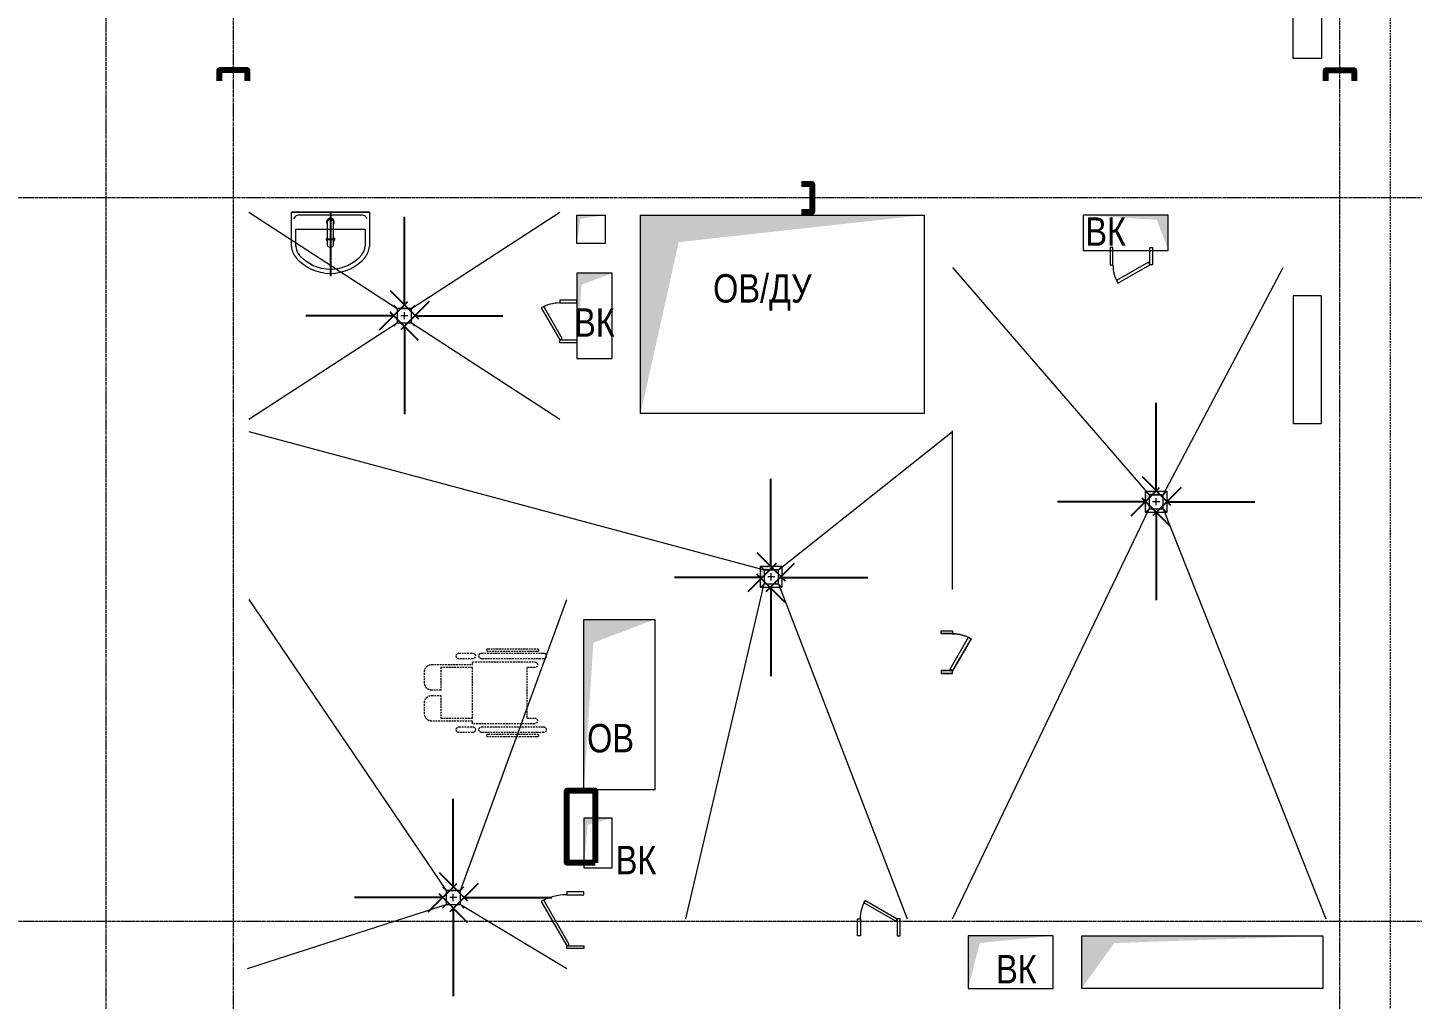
# Model space of a CAD drawing. Header units: millimetres. Extents: x -231292 to 573618, y -153144 to 564035.
# Drawn here: x -116425 to -106665, y 199948 to 206795 of the extents above; entities that cross this region are included whole.
import ezdxf

# ---------------------------------------------------------------- set-up
doc = ezdxf.new("R2010")
doc.units = ezdxf.units.MM
for name, pattern in [('CENTER2', [28.575, 19.05, -3.175, 3.175, -3.175]), ('DASHED', [19.05, 12.7, -6.35]), ('HIDDEN2', [4.7625, 3.175, -1.5875])]:
    doc.linetypes.add(name, pattern=pattern)
doc.layers.get('0').update_dxf_attribs({"color": 250})
doc.layers.get('Defpoints').update_dxf_attribs({"color": 250})
for name, color, linetype, lineweight in [('АИ_Сантехника', 250, 'Continuous', 0), ('АР_Двери_лючки', 250, 'Continuous', 0), ('АР_Отверстия', 250, 'Continuous', 9), ('АР_Отопительные приборы', 250, 'HIDDEN2', 0), ('АР_Сантехника_МГН', 250, 'Continuous', 0), ('ВК_Шахты', 5, 'Continuous', 9), ('КМ_Фахверки', 250, 'Continuous', 80), ('ОВ_Шахты', 250, 'Continuous', 5), ('РД_Оси_100', 250, 'Continuous', 0), ('РД_Разуклонка к трапам', 124, 'Continuous', 0)]:
    doc.layers.add(name, color=color, linetype=linetype, lineweight=lineweight)
doc.layers.add('АР_Делит', color=250, linetype='Continuous', lineweight=0, plot=False)
doc.styles.add('style1', font='ARIALN.TTF')
doc.dimstyles.new('scale_100', dxfattribs={"dimtxt": 200, "dimasz": 125, "dimexe": 60, "dimexo": 100, "dimgap": 30, "dimtad": 1, "dimdec": 0, "dimdsep": 46, "dimtxsty": 'style1', "dimblk": 'OBLIQUE', "dimcen": 150, "dimdle": 60, "dimclrd": 256, "dimclre": 256, "dimclrt": 256, "dimadec": 0, "dimazin": 0, "dimtfac": 1, "dimtdec": 0, "dimtmove": 1, "dimatfit": 3, "dimldrblk": 'OBLIQUE', "dimfxl": 1, "dimtolj": 1, "dimtzin": 0, "dimarcsym": 0})

# ---------------------------------------------------------------- blocks, each defined once
blk = doc.blocks.new('_Oblique')
at = {"color": 0, "linetype": 'ByBlock', "lineweight": -2}
blk.add_line((-0.5, -0.5), (0.5, 0.5), dxfattribs=at)
blk = doc.blocks.new('A$Cd7e03b91')
at = {"layer": 'РД_Разуклонка к трапам', "lineweight": 0}
for p, q in [((-100, 100), (-150, 150)), ((-50, 0), (50, 0)), ((0, -50), (0, 50)), ((100, 100), (150, 150)), ((-100, -100), (-150, -150)), ((100, -100), (150, -150))]:
    blk.add_line(p, q, dxfattribs=at)
blk.add_lwpolyline([(-100, 100), (100, 100), (100, -100), (-100, -100), (-100, 100)], dxfattribs=at)
blk.add_lwpolyline([(-100, 100), (100, 100), (100, -100), (-100, -100), (-100, 100)], dxfattribs=at)
blk = doc.blocks.new('СОШ_2200_АР_ОСИ_М100_28.05.24')
at = {"layer": 'АР_Делит', "color": 5, "linetype": 'DASHED'}
blk.add_lwpolyline([(114955, 135155), (114955, -355), (93595.036, -355), (93595.036, 13855), (94145, 13855), (94145, 68320)], dxfattribs=at)
at = {"layer": 'РД_Оси_100', "linetype": 'CENTER2'}
for p, q in [((114600, -6155), (114600, 139938.679)), ((119910, 50400), (94200, 50400)), ((119910, 45300), (94200, 45300))]:
    blk.add_line(p, q, dxfattribs=at)
for points in [[(105900, 139938.679), (105900, -6155)], [(106800, -6155), (106800, 139938.679)]]:
    blk.add_lwpolyline(points, dxfattribs=at)
blk = doc.blocks.new('otv')
at = {"linetype": 'Continuous'}
blk.add_lwpolyline([(0, -1), (0, 0), (1, 0), (1, -1)], close=True, dxfattribs=at)
blk.add_solid([(0, -1), (0, 0), (0.1346, -0.1366), (1, 0)], dxfattribs=at)
blk = doc.blocks.new('Ф_пеноблок 200')
at = {"layer": 'КМ_Фахверки'}
blk.add_lwpolyline([(0, -75), (0, 0), (200, 0), (200, -75)], dxfattribs=at)
blk = doc.blocks.new('Раковина 550х435')
for points in [[(-321.9, -242.7, -0.459952), (-321.9, 242.7)], [(-302.8, -219.5, -0.458637), (-302.8, 219.5)]]:
    blk.add_lwpolyline(points, format="xyb")
for points in [[(-241.8, 275), (0, 275), (0, -275), (-241.8, -275)], [(-240.2, 245), (-120, 245), (-120, -245), (-240.2, -245)], [(-20, -224.7), (-20, 224.7)], [(0, -275), (0, 275)]]:
    blk.add_lwpolyline(points)
for centre, radius, start, end in [((-226.7, 122.1), 153.6, 95.62187, 128.26685), ((-226.7, 122.1), 123.6, 95.62187, 128.26685), ((-59.6, 221.7), 39.7, 4.35212, 73.11896), ((-193, 0), 27, 47.79455, 132.20545), ((-70, 0), 27, 227.79455, 132.20545), ((-193, 0), 27, 227.79455, 312.20545), ((-226.7, -122.1), 153.6, 231.73315, 264.37813), ((-226.7, -122.1), 123.6, 231.73315, 264.37813), ((-59.6, -221.7), 39.7, 286.88104, 355.64788)]:
    blk.add_arc(centre, radius, start, end)
blk.add_open_spline([(-232.3, 20), (-233.1, 20), (-233.9, 19.9), (-235.6, 19.6), (-236.4, 19.3), (-238, 18.6), (-238.8, 18.1), (-240.7, 16.8), (-241.7, 15.7), (-243.6, 13.4), (-244.4, 12.2), (-245.6, 9.4), (-246.1, 8), (-246.9, 5.2), (-247.1, 3.7), (-247.3, 1.6), (-247.3, 0.8), (-247.3, -0.6), (-247.3, -1.3), (-247.2, -2.7), (-247.1, -3.5), (-246.7, -5.9), (-246.3, -7.7), (-244.9, -11.1), (-244.1, -12.7), (-242.2, -15.3), (-241.2, -16.3), (-238.9, -18.1), (-237.7, -18.8), (-235.4, -19.6), (-234.4, -19.9), (-233.2, -20), (-233, -20), (-232.8, -20), (-232.7, -20), (-232.6, -20), (-232.5, -20), (-232.3, -20), (-232.3, -20), (-232.3, -20), (-232.3, -20), (-232.2, -20), (-232.2, -20), (-232.1, -20), (-232.1, -20), (-232, -20), (-231.9, -20), (-231.6, -20), (-231.4, -20), (-230.9, -20), (-230.6, -20), (-229.5, -20), (-228.8, -20), (-226.7, -20), (-225.2, -20), (-220.8, -20), (-217.9, -20), (-208.7, -20), (-202.4, -20), (-182.7, -20), (-168.5, -20), (-150.2, -20), (-147, -20), (-137.3, -20), (-130.6, -20), (-110.2, -20), (-95.8, -20), (-77.8, -20), (-74.7, -20), (-71.5, -20), (-71.2, -20), (-70.9, -20), (-70.8, -20), (-70.5, -20), (-70.4, -20), (-70.3, -20), (-70.2, -20), (-70.1, -20), (-70.1, -20), (-70, -20), (-70, -20), (-70, -20), (-70, -20), (-70, -20), (-70, -20), (-69.9, -20), (-69.9, -20), (-69.9, -20), (-69.8, -20), (-69.7, -20), (-69.7, -20), (-69.5, -20), (-69.3, -20), (-68.9, -20), (-68.6, -20), (-67.8, -19.9), (-67.2, -19.8), (-65.5, -19.5), (-64.3, -19.2), (-62, -18.4), (-60.9, -17.9), (-58.7, -16.6), (-57.7, -15.8), (-55.8, -14.1), (-54.9, -13.2), (-53.4, -11.2), (-52.7, -10.1), (-51.6, -7.9), (-51.1, -6.7), (-50.5, -4.4), (-50.2, -3.3), (-50, -1.5), (-50, -0.9), (-50, 0.1), (-50, 0.4), (-50, 1.2), (-50.1, 1.6), (-50.2, 2.7), (-50.3, 3.5), (-50.8, 5.7), (-51.3, 7.2), (-52.6, 10.1), (-53.5, 11.4), (-55.6, 13.9), (-56.8, 15.1), (-59.4, 17), (-60.8, 17.8), (-63.7, 19), (-65.2, 19.5), (-66.9, 19.8), (-67.1, 19.8), (-67.8, 19.9), (-68.3, 19.9), (-68.9, 20), (-69, 20), (-69.3, 20), (-69.5, 20), (-69.8, 20), (-69.9, 20), (-70, 20), (-70, 20), (-70, 20), (-70, 20), (-70.1, 20), (-70.1, 20), (-70.1, 20), (-70.2, 20), (-70.3, 20), (-70.4, 20), (-70.7, 20), (-70.8, 20), (-71.3, 20), (-71.7, 20), (-72.7, 20), (-73.4, 20), (-75.4, 20), (-76.7, 20), (-80.7, 20), (-83.4, 20), (-91.3, 20), (-96.4, 20), (-111.7, 20), (-121.5, 20), (-149.9, 20), (-167.5, 20), (-201.6, 20), (-217.8, 20), (-232.3, 20)], degree=3, knots=[0, 0, 0, 0, 0.153365, 0.153365, 0.30673, 0.30673, 0.460095, 0.460095, 0.703256, 0.703256, 0.946417, 0.946417, 1.189578, 1.189578, 1.432739, 1.432739, 1.565545, 1.565545, 1.691125, 1.691125, 1.816705, 1.816705, 2.111192, 2.111192, 2.405679, 2.405679, 2.645118, 2.645118, 2.884557, 2.884557, 3.077844, 3.077844, 3.107789, 3.107789, 3.118001, 3.118001, 3.138423, 3.138423, 3.141442, 3.141442, 3.141976, 3.141976, 3.142511, 3.142511, 3.143579, 3.143579, 3.145716, 3.145716, 3.14999, 3.14999, 3.158538, 3.158538, 3.175635, 3.175635, 3.209827, 3.209827, 3.278213, 3.278213, 3.414983, 3.414983, 3.688524, 3.688524, 3.745517, 3.745517, 3.859502, 3.859502, 4.087472, 4.087472, 4.133346, 4.133346, 4.136438, 4.136438, 4.138418, 4.138418, 4.140015, 4.140015, 4.140937, 4.140937, 4.141313, 4.141313, 4.141684, 4.141684, 4.142394, 4.142394, 4.143815, 4.143815, 4.146658, 4.146658, 4.152342, 4.152342, 4.163711, 4.163711, 4.186448, 4.186448, 4.231923, 4.231923, 4.322872, 4.322872, 4.504772, 4.504772, 4.686671, 4.686671, 4.86857, 4.86857, 5.05047, 5.05047, 5.232369, 5.232369, 5.414268, 5.414268, 5.596168, 5.596168, 5.695139, 5.695139, 5.756437, 5.756437, 5.817734, 5.817734, 5.940329, 5.940329, 6.172478, 6.172478, 6.404627, 6.404627, 6.636776, 6.636776, 6.868925, 6.868925, 7.101074, 7.101074, 7.139346, 7.139346, 7.215891, 7.215891, 7.233819, 7.233819, 7.269676, 7.269676, 7.283061, 7.283061, 7.283218, 7.283218, 7.283375, 7.283375, 7.28369, 7.28369, 7.28432, 7.28432, 7.285579, 7.285579, 7.288098, 7.288098, 7.293136, 7.293136, 7.303211, 7.303211, 7.323361, 7.323361, 7.363661, 7.363661, 7.444261, 7.444261, 7.605462, 7.605462, 7.927863, 7.927863, 8.283185, 8.283185, 8.283185, 8.283185])
at = {"layer": 'Defpoints'}
blk.add_line((-193, -32.4), (-193, 32.4), dxfattribs=at)
blk.add_lwpolyline([(0, 0), (-450, 0)], dxfattribs=at)
blk = doc.blocks.new('Коляска')
at = {"layer": 'АИ_Сантехника', "linetype": 'DASHED', "lineweight": 0}
for p, q in [((-279.8, 116.6), (-279.8, -318.4)), ((-239.8, -318.4), (-239.8, 116.6)), ((239.8, 116.6), (239.8, -318.4)), ((279.8, -318.4), (279.8, 116.6)), ((-310.9, 71.7), (-310.9, -273.5)), ((-290.9, -273.5), (-290.9, 71.7)), ((-217.5, 55), (-217.5, -385)), ((-177.5, 0), (-177.5, 55)), ((177.5, 0), (-177.5, 0)), ((177.5, 55), (177.5, 0)), ((217.5, -385), (217.5, 55)), ((290.9, 71.7), (290.9, -273.5)), ((310.9, -273.5), (310.9, 71.7)), ((-279.8, -383.4), (-279.8, -478.4)), ((-239.8, -478.4), (-239.8, -383.4)), ((-217.5, -385), (-199, -385)), ((-199, -385), (-199, -671.7)), ((-179, -606.7), (-179, -385)), ((-179, -385), (179, -385)), ((179, -385), (179, -606.7)), ((199, -671.7), (199, -385)), ((199, -385), (217.5, -385)), ((239.8, -383.4), (239.8, -478.4)), ((279.8, -478.4), (279.8, -383.4)), ((-19, -606.7), (-179, -606.7)), ((-19, -671.7), (-19, -606.7)), ((179, -606.7), (19, -606.7)), ((19, -606.7), (19, -671.7)), ((-149, -721.7), (-69, -721.7)), ((69, -721.7), (149, -721.7))]:
    blk.add_line(p, q, dxfattribs=at)
for centre, radius, start, end in [((-259.8, 116.6), 20, 0, 180), ((259.8, 116.6), 20, 0, 180), ((-300.9, 71.7), 10, 0, 180), ((-197.5, 55), 20, 0, 180), ((197.5, 55), 20, 0, 180), ((300.9, 71.7), 10, 0, 180), ((-300.9, -273.5), 10, 180, 0), ((300.9, -273.5), 10, 180, 0), ((-259.8, -318.4), 20, 180, 0), ((-259.8, -383.4), 20, 0, 180), ((259.8, -318.4), 20, 180, 0), ((259.8, -383.4), 20, 0, 180), ((-259.8, -478.4), 20, 180, 0), ((259.8, -478.4), 20, 180, 0), ((-149, -671.7), 50, 180, 270), ((-69, -671.7), 50, 270, 0), ((69, -671.7), 50, 180, 270), ((149, -671.7), 50, 270, 0)]:
    blk.add_arc(centre, radius, start, end, dxfattribs=at)
blk = doc.blocks.new('Side_DPR_900')
at = {"layer": 'АР_Отопительные приборы'}
blk.add_lwpolyline([(-450, -100), (450, -100), (450, 100), (-450, 100)], close=True, dxfattribs=at)
blk = doc.blocks.new('Bottom_L_1600')
at = {"layer": 'АР_Отопительные приборы'}
blk.add_lwpolyline([(800, -100), (-800, -100), (-800, 100), (800, 100)], close=True, dxfattribs=at)

msp = doc.modelspace()

# ---------------------------------------------------------------- linework, layer by layer
at = {"layer": 'АР_Двери_лючки', "color": 222, "linetype": 'Continuous', "lineweight": 0}
for points in [[(-108775.078, 205245.168), (-108795.078, 205245.168), (-108795.078, 205125.168), (-108775.078, 205125.168)], [(-108515.078, 205245.168), (-108495.078, 205245.168), (-108495.078, 205125.168), (-108515.078, 205125.168)], [(-108515.078, 205125.168), (-108525.078, 205142.488), (-108750.244, 205012.488), (-108740.244, 204995.168)], [(-112554.956, 204855.168), (-112554.956, 204875.168), (-112674.956, 204875.168), (-112674.956, 204855.168)], [(-112674.956, 204595.168), (-112657.636, 204605.168), (-112787.636, 204830.334), (-112804.956, 204820.334)], [(-112554.956, 204595.168), (-112554.956, 204575.168), (-112674.956, 204575.168), (-112674.956, 204595.168)], [(-109984.956, 202525.531), (-109984.956, 202545.531), (-109904.956, 202545.531), (-109904.956, 202525.531)], [(-109984.956, 202523.988), (-109984.956, 202543.988), (-109904.956, 202543.988), (-109904.956, 202523.988)], [(-109904.956, 202265.531), (-109922.277, 202275.531), (-109792.277, 202500.697), (-109774.956, 202490.697)], [(-109904.956, 202263.988), (-109922.277, 202273.988), (-109792.277, 202499.154), (-109774.956, 202489.154)], [(-109984.956, 202265.531), (-109984.956, 202245.531), (-109904.956, 202245.531), (-109904.956, 202265.531)], [(-109984.956, 202263.988), (-109984.956, 202243.988), (-109904.956, 202243.988), (-109904.956, 202263.988)], [(-112504.956, 200685.168), (-112504.956, 200705.168), (-112624.956, 200705.168), (-112624.956, 200685.168)], [(-112624.956, 200325.168), (-112607.636, 200335.168), (-112787.636, 200646.937), (-112804.956, 200636.937)], [(-110294.957, 200515.168), (-110304.957, 200497.847), (-110530.124, 200627.847), (-110520.124, 200645.168)], [(-110554.957, 200395.168), (-110574.957, 200395.168), (-110574.957, 200515.168), (-110554.957, 200515.168)], [(-110294.957, 200395.168), (-110274.957, 200395.168), (-110274.957, 200515.168), (-110294.957, 200515.168)], [(-112504.956, 200325.168), (-112504.956, 200305.168), (-112624.956, 200305.168), (-112624.956, 200325.168)]]:
    msp.add_lwpolyline(points, close=True, dxfattribs=at)
for centre, radius, start, end in [((-108515.078, 205125.168), 260, 180, 210), ((-112674.956, 204595.168), 260, 90, 120), ((-112624.956, 200325.168), 360, 90, 120)]:
    msp.add_arc(centre, radius, start, end, dxfattribs=at)
at = {"layer": 'АР_Двери_лючки', "color": 222, "linetype": 'Continuous', "lineweight": 0, "extrusion": (0, 0, -1)}
for centre, start, end in [((109904.956, 202265.531), 90, 120), ((109904.956, 202263.988), 90, 120), ((110294.957, 200515.168), 0, 30)]:
    msp.add_arc(centre, 260, start, end, dxfattribs=at)
at = {"layer": 'АР_Делит', "lineweight": 80}
msp.add_lwpolyline([(-112424.957, 200910.232), (-112624.957, 200910.232), (-112624.957, 201420.232), (-112424.957, 201420.232)], close=True, dxfattribs=at)
at = {"layer": 'РД_Разуклонка к трапам', "ltscale": 2}
for points in [[(-114864.952, 205495.168), (-113819.955, 204815.643), (-113719.955, 204815.643), (-112674.956, 205495.168)], [(-109904.956, 205105.168), (-108519.956, 203504.295), (-108419.956, 203504.295), (-107574.956, 205105.168)], [(-114864.952, 204036.118), (-113819.955, 204715.643), (-113719.955, 204715.643), (-112674.956, 204036.118)], [(-114866.132, 203950.113), (-111233.389, 202975.113), (-111133.389, 202975.113), (-109906.132, 203950.113)], [(-109904.956, 202837.165), (-109904.956, 203955.167)], [(-109904.956, 200515.168), (-108519.956, 203404.295), (-108419.956, 203404.295), (-107274.956, 200515.168)], [(-111784.956, 200515.168), (-111233.389, 202875.113), (-111133.389, 202875.113), (-110224.956, 200515.169)], [(-114864.955, 202765.167), (-113474.956, 200715.168), (-113374.956, 200715.168), (-112624.956, 202765.168)], [(-114874.956, 200165.168), (-113474.956, 200615.168), (-113374.956, 200615.168), (-112624.956, 200165.168)]]:
    msp.add_lwpolyline(points, dxfattribs=at)

# ---------------------------------------------------------------- block references
at = {"layer": 'АИ_Сантехника', "rotation": 90}
msp.add_blockref('Раковина 550х435', (-114290.764, 205495.168), dxfattribs=at)
at = {"layer": 'АР_Отверстия', "color": 1}
for p, xscale, yscale in [((-112104.956, 205475.168), 2000, 1400), ((-112504.956, 202625.168), 500, 1200), ((-108994.956, 200395.168), 1700, 370)]:
    msp.add_blockref('otv', p, dxfattribs=dict(at, xscale=xscale, yscale=yscale))
at = {"layer": 'АР_Отопительные приборы'}
for name, p, rotation in [('Bottom_L_1600', (-107404.956, 207377.246), 89.99999999999999), ('Side_DPR_900', (-107404.958, 204455.168), 90)]:
    msp.add_blockref(name, p, dxfattribs=dict(at, rotation=rotation))
at = {"layer": 'АР_Сантехника_МГН', "xscale": -1, "rotation": 270}
msp.add_blockref('Коляска', (-112905.637, 202107.901), dxfattribs=at)
at = {"layer": 'ВК_Шахты', "color": 1}
for p, xscale, yscale, rotation in [((-112554.956, 205475.168), 200, 200, 359.9999782468097), ((-112554.956, 205064.886), -600, 250, 89.99997824680972), ((-108544.956, 203529.295), 150, 150, 359.9999782468097), ((-112504.955, 201225.168), -350, 200, 89.99997824680972), ((-109795.754, 200395.257), -370, 600, 89.99997824680972)]:
    msp.add_blockref('otv', p, dxfattribs=dict(at, xscale=xscale, yscale=yscale, rotation=rotation))
at = {"layer": 'ВК_Шахты'}
for p, xscale, yscale in [((-108384.59, 205475.168), -600, 250), ((-111258.389, 203000.113), 150, 150)]:
    msp.add_blockref('otv', p, dxfattribs=dict(at, xscale=xscale, yscale=yscale))
at = {"layer": 'КМ_Фахверки', "xscale": -1}
msp.add_blockref('Ф_пеноблок 200', (-114874.956, 206495.168), dxfattribs=at)
at = {"layer": 'КМ_Фахверки'}
msp.add_blockref('Ф_пеноблок 200', (-107274.956, 206495.168), dxfattribs=at)
at = {"layer": 'КМ_Фахверки', "rotation": 270}
msp.add_blockref('Ф_пеноблок 200', (-110894.956, 205695.168), dxfattribs=at)
at = {"layer": 'РД_Оси_100'}
msp.add_blockref('СОШ_2200_АР_ОСИ_М100_28.05.24', (-221774.956, 155195.168), dxfattribs=at)
at = {"layer": 'РД_Разуклонка к трапам', "color": 254, "ltscale": 2, "xscale": -0.5000000000000002, "yscale": 0.5000000000000002, "zscale": 0.5}
for p in [(-113769.955, 204765.643), (-111183.389, 202925.113), (-113424.956, 200665.168)]:
    msp.add_blockref('A$Cd7e03b91', p, dxfattribs=at)
at = {"layer": 'РД_Разуклонка к трапам', "ltscale": 2, "xscale": -0.5000000000000002, "yscale": 0.5000000000000002, "zscale": 0.5}
msp.add_blockref('A$Cd7e03b91', (-108469.956, 203454.295), dxfattribs=at)

# ---------------------------------------------------------------- texts
at = {"layer": 'АР_Отверстия', "insert": (-111245.956, 204929.168), "char_height": 200, "width": 3740.42675, "attachment_point": 5, "style": 'style1'}
msp.add_mtext('ОВ/ДУ', dxfattribs=at)
at = {"layer": 'ВК_Шахты', "char_height": 200, "attachment_point": 5, "style": 'style1'}
for insert, width in [((-108826.663, 205358.17), 600), ((-112429.956, 204717.377), 250.00023), ((-112136.681, 200929.224), 500.00023), ((-109455.334, 200160.257), 539.16014)]:
    msp.add_mtext('ВК', dxfattribs=dict(at, insert=insert, width=width))
at = {"layer": 'ОВ_Шахты', "insert": (-112316.231, 201786.789), "char_height": 200, "width": 1850, "attachment_point": 5, "style": 'style1'}
msp.add_mtext('ОВ', dxfattribs=at)

# ---------------------------------------------------------------- leaders
at = {"layer": 'РД_Разуклонка к трапам', "color": 254, "ltscale": 2}
for points in [[(-113769.903, 204842.716), (-113769.903, 205461.995)], [(-113845.987, 204765.643), (-114465.266, 204765.643)], [(-113693.923, 204765.643), (-113074.644, 204765.643)], [(-113769.903, 204690.652), (-113769.903, 204071.373)], [(-111186.04, 202996.826), (-111186.04, 203616.105)], [(-111247.17, 202920.996), (-111866.449, 202920.996)], [(-111121.513, 202919.753), (-110502.234, 202919.753)], [(-111186.04, 202844.761), (-111186.04, 202225.483)], [(-113424.905, 200742.24), (-113424.905, 201361.519)], [(-113500.988, 200665.168), (-114120.267, 200665.168)], [(-113348.924, 200665.168), (-112729.645, 200665.168)], [(-113424.905, 200590.176), (-113424.905, 199970.897)]]:
    msp.add_leader(points, dimstyle='scale_100', override={"dimasz": 200, "dimgap": 30, "dimtad": 0}, dxfattribs=at)
at = {"layer": 'РД_Разуклонка к трапам', "ltscale": 2}
for points in [[(-108469.904, 203531.368), (-108469.904, 204150.646)], [(-108545.988, 203454.295), (-109165.267, 203454.295)], [(-108393.924, 203454.295), (-107774.645, 203454.295)], [(-108469.904, 203379.303), (-108469.904, 202760.024)]]:
    msp.add_leader(points, dimstyle='scale_100', override={"dimasz": 200, "dimgap": 30, "dimtad": 0}, dxfattribs=at)

doc.saveas('drawing.dxf')
